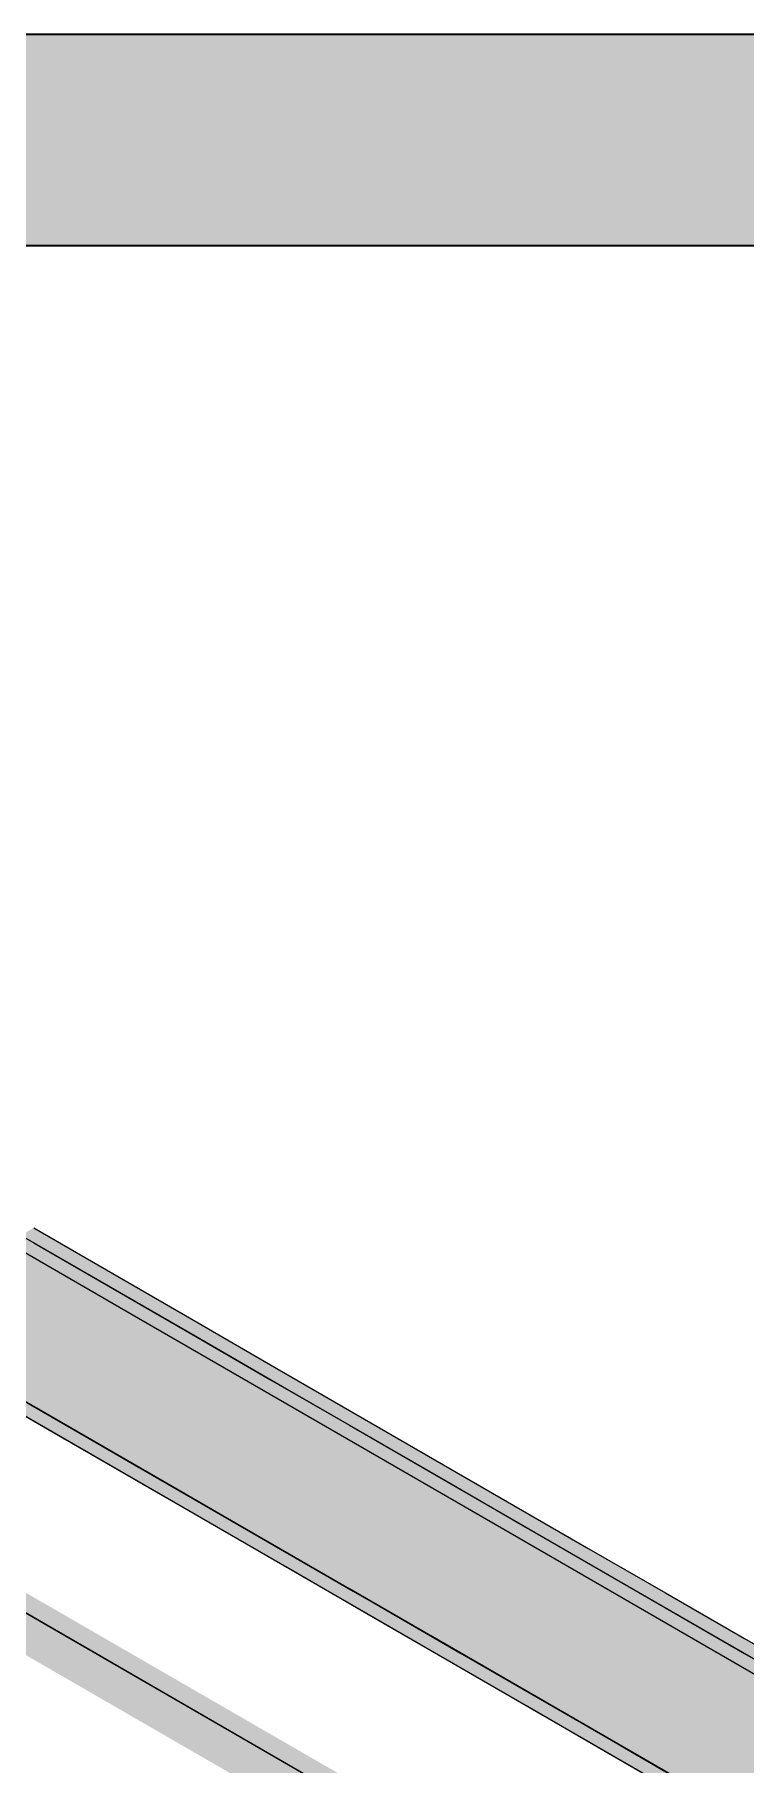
# Model space of a CAD drawing. Header units: metres. Extents: x 349021 to 349543, y 9281040 to 9281959.
# Drawn here: x 349207.476 to 349207.78, y 9281042.422 to 9281043.16 of the extents above; entities that cross this region are included whole.
import ezdxf

# ---------------------------------------------------------------- set-up
doc = ezdxf.new("R2010")
doc.units = ezdxf.units.M
doc.header["$LTSCALE"] = 0.25
for name, color, linetype, lineweight in [('ISO-3D', 7, 'CONTINUOUS', 13), ('ISO-3D-ARISTAS', 250, 'CONTINUOUS', 13), ('PANEL-FONDO', 5, 'CONTINUOUS', 13)]:
    doc.layers.add(name, color=color, linetype=linetype, lineweight=lineweight)
doc.layers.add('PANEL', color=5, linetype='CONTINUOUS', lineweight=35, true_color=0x1f4e79)

msp = doc.modelspace()

# ---------------------------------------------------------------- linework, layer by layer
at = {"layer": 'ISO-3D', "true_color": 0x262a30}
for points in [[(349207.48091, 9281042.6035), (349207.44659, 9281042.62331), (349207.48091, 9281042.6416), (349207.44659, 9281042.66141)], [(349207.50967, 9281042.62499), (349207.47593, 9281042.64447), (349207.50967, 9281042.63134), (349207.47593, 9281042.65082)], [(349207.50967, 9281042.59006), (349207.47593, 9281042.60954), (349207.50967, 9281042.62499), (349207.47593, 9281042.64447)], [(349207.51522, 9281042.58368), (349207.48091, 9281042.6035), (349207.51522, 9281042.62178), (349207.48091, 9281042.6416)], [(349207.54341, 9281042.60551), (349207.50967, 9281042.62499), (349207.54341, 9281042.61186), (349207.50967, 9281042.63134)], [(349207.48091, 9281042.5654), (349207.44659, 9281042.58521), (349207.48091, 9281042.6035), (349207.44659, 9281042.62331)], [(349207.54341, 9281042.57059), (349207.50967, 9281042.59006), (349207.54341, 9281042.60551), (349207.50967, 9281042.62499)], [(349207.54954, 9281042.56387), (349207.51522, 9281042.58368), (349207.54954, 9281042.60197), (349207.51522, 9281042.62178)], [(349207.50967, 9281042.55514), (349207.47593, 9281042.57462), (349207.50967, 9281042.59006), (349207.47593, 9281042.60954)], [(349207.57714, 9281042.58603), (349207.54341, 9281042.60551), (349207.57714, 9281042.59238), (349207.54341, 9281042.61186)], [(349207.51522, 9281042.54558), (349207.48091, 9281042.5654), (349207.51522, 9281042.58368), (349207.48091, 9281042.6035)], [(349207.57714, 9281042.55111), (349207.54341, 9281042.57059), (349207.57714, 9281042.58603), (349207.54341, 9281042.60551)], [(349207.58386, 9281042.54406), (349207.54954, 9281042.56387), (349207.58386, 9281042.58216), (349207.54954, 9281042.60197)], [(349207.47742, 9281042.56741), (349207.44368, 9281042.58689), (349207.47742, 9281042.57376), (349207.44368, 9281042.59324)], [(349207.54341, 9281042.53566), (349207.50967, 9281042.55514), (349207.54341, 9281042.57059), (349207.50967, 9281042.59006)], [(349207.61088, 9281042.56656), (349207.57714, 9281042.58603), (349207.61088, 9281042.57291), (349207.57714, 9281042.59238)], [(349207.54954, 9281042.52577), (349207.51522, 9281042.54558), (349207.54954, 9281042.56387), (349207.51522, 9281042.58368)], [(349207.61088, 9281042.53163), (349207.57714, 9281042.55111), (349207.61088, 9281042.56656), (349207.57714, 9281042.58603)], [(349207.61818, 9281042.52424), (349207.58386, 9281042.54406), (349207.61818, 9281042.56234), (349207.58386, 9281042.58216)], [(349207.51115, 9281042.54793), (349207.47742, 9281042.56741), (349207.51115, 9281042.55428), (349207.47742, 9281042.57376)], [(349207.64461, 9281042.54708), (349207.61088, 9281042.56656), (349207.64461, 9281042.55343), (349207.61088, 9281042.57291)], [(349207.57714, 9281042.51618), (349207.54341, 9281042.53566), (349207.57714, 9281042.55111), (349207.54341, 9281042.57059)], [(349207.64461, 9281042.51215), (349207.61088, 9281042.53163), (349207.64461, 9281042.54708), (349207.61088, 9281042.56656)], [(349207.58386, 9281042.50596), (349207.54954, 9281042.52577), (349207.58386, 9281042.54406), (349207.54954, 9281042.56387)], [(349207.65249, 9281042.50443), (349207.61818, 9281042.52424), (349207.65249, 9281042.54253), (349207.61818, 9281042.56234)], [(349207.54489, 9281042.52846), (349207.51115, 9281042.54793), (349207.54489, 9281042.53481), (349207.51115, 9281042.55428)], [(349207.61088, 9281042.49671), (349207.57714, 9281042.51618), (349207.61088, 9281042.53163), (349207.57714, 9281042.55111)], [(349207.67835, 9281042.5276), (349207.64461, 9281042.54708), (349207.67835, 9281042.53395), (349207.64461, 9281042.55343)], [(349207.61818, 9281042.48614), (349207.58386, 9281042.50596), (349207.61818, 9281042.52424), (349207.58386, 9281042.54406)], [(349207.67835, 9281042.49268), (349207.64461, 9281042.51215), (349207.67835, 9281042.5276), (349207.64461, 9281042.54708)], [(349207.68681, 9281042.48462), (349207.65249, 9281042.50443), (349207.68681, 9281042.52272), (349207.65249, 9281042.54253)], [(349207.57862, 9281042.50898), (349207.54489, 9281042.52846), (349207.57862, 9281042.51533), (349207.54489, 9281042.53481)], [(349207.64461, 9281042.47723), (349207.61088, 9281042.49671), (349207.64461, 9281042.51215), (349207.61088, 9281042.53163)], [(349207.71209, 9281042.50812), (349207.67835, 9281042.5276), (349207.71209, 9281042.51447), (349207.67835, 9281042.53395)], [(349207.71209, 9281042.4732), (349207.67835, 9281042.49268), (349207.71209, 9281042.50812), (349207.67835, 9281042.5276)], [(349207.65249, 9281042.46633), (349207.61818, 9281042.48614), (349207.65249, 9281042.50443), (349207.61818, 9281042.52424)], [(349207.72113, 9281042.4648), (349207.68681, 9281042.48462), (349207.72113, 9281042.5029), (349207.68681, 9281042.52272)], [(349207.61236, 9281042.4895), (349207.57862, 9281042.50898), (349207.61236, 9281042.49585), (349207.57862, 9281042.51533)], [(349207.74582, 9281042.48865), (349207.71209, 9281042.50812), (349207.74582, 9281042.495), (349207.71209, 9281042.51447)], [(349207.67835, 9281042.45775), (349207.64461, 9281042.47723), (349207.67835, 9281042.49268), (349207.64461, 9281042.51215)], [(349207.74582, 9281042.45372), (349207.71209, 9281042.4732), (349207.74582, 9281042.48865), (349207.71209, 9281042.50812)], [(349207.68681, 9281042.44652), (349207.65249, 9281042.46633), (349207.68681, 9281042.48462), (349207.65249, 9281042.50443)], [(349207.75545, 9281042.44499), (349207.72113, 9281042.4648), (349207.75545, 9281042.48309), (349207.72113, 9281042.5029)], [(349207.64609, 9281042.47002), (349207.61236, 9281042.4895), (349207.64609, 9281042.47637), (349207.61236, 9281042.49585)], [(349207.71209, 9281042.43827), (349207.67835, 9281042.45775), (349207.71209, 9281042.4732), (349207.67835, 9281042.49268)], [(349207.77956, 9281042.46917), (349207.74582, 9281042.48865), (349207.77956, 9281042.47552), (349207.74582, 9281042.495)], [(349207.72113, 9281042.4267), (349207.68681, 9281042.44652), (349207.72113, 9281042.4648), (349207.68681, 9281042.48462)], [(349207.77956, 9281042.43424), (349207.74582, 9281042.45372), (349207.77956, 9281042.46917), (349207.74582, 9281042.48865)], [(349207.78976, 9281042.42518), (349207.75545, 9281042.44499), (349207.78976, 9281042.46328), (349207.75545, 9281042.48309)], [(349207.67983, 9281042.45055), (349207.64609, 9281042.47002), (349207.67983, 9281042.4569), (349207.64609, 9281042.47637)], [(349207.74582, 9281042.4188), (349207.71209, 9281042.43827), (349207.74582, 9281042.45372), (349207.71209, 9281042.4732)], [(349207.81329, 9281042.44969), (349207.77956, 9281042.46917), (349207.81329, 9281042.45604), (349207.77956, 9281042.47552)], [(349207.81329, 9281042.41477), (349207.77956, 9281042.43424), (349207.81329, 9281042.44969), (349207.77956, 9281042.46917)], [(349207.75545, 9281042.40689), (349207.72113, 9281042.4267), (349207.75545, 9281042.44499), (349207.72113, 9281042.4648)], [(349207.71357, 9281042.43107), (349207.67983, 9281042.45055), (349207.71357, 9281042.43742), (349207.67983, 9281042.4569)], [(349207.77956, 9281042.39932), (349207.74582, 9281042.4188), (349207.77956, 9281042.43424), (349207.74582, 9281042.45372)], [(349207.78976, 9281042.38708), (349207.75545, 9281042.40689), (349207.78976, 9281042.42518), (349207.75545, 9281042.44499)], [(349207.7473, 9281042.41159), (349207.71357, 9281042.43107), (349207.7473, 9281042.41794), (349207.71357, 9281042.43742)], [(349207.81329, 9281042.37984), (349207.77956, 9281042.39932), (349207.81329, 9281042.41477), (349207.77956, 9281042.43424)]]:
    msp.add_solid(points, dxfattribs=at)
at = {"layer": 'ISO-3D', "true_color": 0x2b2e35}
for points in [[(349207.50417, 9281042.62816), (349207.47393, 9281042.6107), (349207.47044, 9281042.64764), (349207.44019, 9281042.63018)], [(349207.50967, 9281042.63134), (349207.50417, 9281042.62816), (349207.47593, 9281042.65082), (349207.47044, 9281042.64764)], [(349207.50967, 9281042.62499), (349207.47667, 9281042.60594), (349207.47593, 9281042.64447), (349207.44294, 9281042.62542)], [(349207.54341, 9281042.61186), (349207.53791, 9281042.60869), (349207.50967, 9281042.63134), (349207.50417, 9281042.62816)], [(349207.47667, 9281042.60594), (349207.44368, 9281042.58689), (349207.44294, 9281042.62542), (349207.40994, 9281042.60637)], [(349207.53791, 9281042.60869), (349207.50766, 9281042.59122), (349207.50417, 9281042.62816), (349207.47393, 9281042.6107)], [(349207.54341, 9281042.60551), (349207.51041, 9281042.58646), (349207.50967, 9281042.62499), (349207.47667, 9281042.60594)], [(349207.50766, 9281042.59122), (349207.47742, 9281042.57376), (349207.47393, 9281042.6107), (349207.44368, 9281042.59324)], [(349207.57164, 9281042.58921), (349207.5414, 9281042.57175), (349207.53791, 9281042.60869), (349207.50766, 9281042.59122)], [(349207.57714, 9281042.59238), (349207.57164, 9281042.58921), (349207.54341, 9281042.61186), (349207.53791, 9281042.60869)], [(349207.51041, 9281042.58646), (349207.47742, 9281042.56741), (349207.47667, 9281042.60594), (349207.44368, 9281042.58689)], [(349207.57714, 9281042.58603), (349207.54415, 9281042.56698), (349207.54341, 9281042.60551), (349207.51041, 9281042.58646)], [(349207.4864, 9281042.56857), (349207.48091, 9281042.5654), (349207.45209, 9281042.58838), (349207.44659, 9281042.58521)], [(349207.5414, 9281042.57175), (349207.51115, 9281042.55428), (349207.50766, 9281042.59122), (349207.47742, 9281042.57376)], [(349207.54415, 9281042.56698), (349207.51115, 9281042.54793), (349207.51041, 9281042.58646), (349207.47742, 9281042.56741)], [(349207.60538, 9281042.56973), (349207.57513, 9281042.55227), (349207.57164, 9281042.58921), (349207.5414, 9281042.57175)], [(349207.61088, 9281042.57291), (349207.60538, 9281042.56973), (349207.57714, 9281042.59238), (349207.57164, 9281042.58921)], [(349207.61088, 9281042.56656), (349207.57788, 9281042.54751), (349207.57714, 9281042.58603), (349207.54415, 9281042.56698)], [(349207.57513, 9281042.55227), (349207.54489, 9281042.53481), (349207.5414, 9281042.57175), (349207.51115, 9281042.55428)], [(349207.64461, 9281042.55343), (349207.63911, 9281042.55025), (349207.61088, 9281042.57291), (349207.60538, 9281042.56973)], [(349207.52072, 9281042.54876), (349207.51522, 9281042.54558), (349207.4864, 9281042.56857), (349207.48091, 9281042.5654)], [(349207.57788, 9281042.54751), (349207.54489, 9281042.52846), (349207.54415, 9281042.56698), (349207.51115, 9281042.54793)], [(349207.63911, 9281042.55025), (349207.60887, 9281042.53279), (349207.60538, 9281042.56973), (349207.57513, 9281042.55227)], [(349207.64461, 9281042.54708), (349207.61162, 9281042.52803), (349207.61088, 9281042.56656), (349207.57788, 9281042.54751)], [(349207.60887, 9281042.53279), (349207.57862, 9281042.51533), (349207.57513, 9281042.55227), (349207.54489, 9281042.53481)], [(349207.67285, 9281042.53078), (349207.6426, 9281042.51331), (349207.63911, 9281042.55025), (349207.60887, 9281042.53279)], [(349207.67835, 9281042.53395), (349207.67285, 9281042.53078), (349207.64461, 9281042.55343), (349207.63911, 9281042.55025)], [(349207.55504, 9281042.52894), (349207.54954, 9281042.52577), (349207.52072, 9281042.54876), (349207.51522, 9281042.54558)], [(349207.61162, 9281042.52803), (349207.57862, 9281042.50898), (349207.57788, 9281042.54751), (349207.54489, 9281042.52846)], [(349207.67835, 9281042.5276), (349207.64535, 9281042.50855), (349207.64461, 9281042.54708), (349207.61162, 9281042.52803)], [(349207.58936, 9281042.50913), (349207.58386, 9281042.50596), (349207.55504, 9281042.52894), (349207.54954, 9281042.52577)], [(349207.6426, 9281042.51331), (349207.61236, 9281042.49585), (349207.60887, 9281042.53279), (349207.57862, 9281042.51533)], [(349207.64535, 9281042.50855), (349207.61236, 9281042.4895), (349207.61162, 9281042.52803), (349207.57862, 9281042.50898)], [(349207.70659, 9281042.5113), (349207.67634, 9281042.49384), (349207.67285, 9281042.53078), (349207.6426, 9281042.51331)], [(349207.71209, 9281042.50812), (349207.67909, 9281042.48907), (349207.67835, 9281042.5276), (349207.64535, 9281042.50855)], [(349207.71209, 9281042.51447), (349207.70659, 9281042.5113), (349207.67835, 9281042.53395), (349207.67285, 9281042.53078)], [(349207.67634, 9281042.49384), (349207.64609, 9281042.47637), (349207.6426, 9281042.51331), (349207.61236, 9281042.49585)], [(349207.74582, 9281042.495), (349207.74032, 9281042.49182), (349207.71209, 9281042.51447), (349207.70659, 9281042.5113)], [(349207.62367, 9281042.48932), (349207.61818, 9281042.48614), (349207.58936, 9281042.50913), (349207.58386, 9281042.50596)], [(349207.67909, 9281042.48907), (349207.64609, 9281042.47002), (349207.64535, 9281042.50855), (349207.61236, 9281042.4895)], [(349207.74032, 9281042.49182), (349207.71008, 9281042.47436), (349207.70659, 9281042.5113), (349207.67634, 9281042.49384)], [(349207.74582, 9281042.48865), (349207.71283, 9281042.4696), (349207.71209, 9281042.50812), (349207.67909, 9281042.48907)], [(349207.71008, 9281042.47436), (349207.67983, 9281042.4569), (349207.67634, 9281042.49384), (349207.64609, 9281042.47637)], [(349207.77406, 9281042.47234), (349207.74381, 9281042.45488), (349207.74032, 9281042.49182), (349207.71008, 9281042.47436)], [(349207.77956, 9281042.47552), (349207.77406, 9281042.47234), (349207.74582, 9281042.495), (349207.74032, 9281042.49182)], [(349207.65799, 9281042.4695), (349207.65249, 9281042.46633), (349207.62367, 9281042.48932), (349207.61818, 9281042.48614)], [(349207.71283, 9281042.4696), (349207.67983, 9281042.45055), (349207.67909, 9281042.48907), (349207.64609, 9281042.47002)], [(349207.77956, 9281042.46917), (349207.74656, 9281042.45012), (349207.74582, 9281042.48865), (349207.71283, 9281042.4696)], [(349207.69231, 9281042.44969), (349207.68681, 9281042.44652), (349207.65799, 9281042.4695), (349207.65249, 9281042.46633)], [(349207.74381, 9281042.45488), (349207.71357, 9281042.43742), (349207.71008, 9281042.47436), (349207.67983, 9281042.4569)], [(349207.74656, 9281042.45012), (349207.71357, 9281042.43107), (349207.71283, 9281042.4696), (349207.67983, 9281042.45055)], [(349207.80779, 9281042.45287), (349207.77755, 9281042.4354), (349207.77406, 9281042.47234), (349207.74381, 9281042.45488)], [(349207.81329, 9281042.44969), (349207.7803, 9281042.43064), (349207.77956, 9281042.46917), (349207.74656, 9281042.45012)], [(349207.81329, 9281042.45604), (349207.80779, 9281042.45287), (349207.77956, 9281042.47552), (349207.77406, 9281042.47234)], [(349207.77755, 9281042.4354), (349207.7473, 9281042.41794), (349207.74381, 9281042.45488), (349207.71357, 9281042.43742)], [(349207.72663, 9281042.42988), (349207.72113, 9281042.4267), (349207.69231, 9281042.44969), (349207.68681, 9281042.44652)], [(349207.7803, 9281042.43064), (349207.7473, 9281042.41159), (349207.74656, 9281042.45012), (349207.71357, 9281042.43107)], [(349207.84153, 9281042.43339), (349207.81128, 9281042.41593), (349207.80779, 9281042.45287), (349207.77755, 9281042.4354)], [(349207.81128, 9281042.41593), (349207.78104, 9281042.39846), (349207.77755, 9281042.4354), (349207.7473, 9281042.41794)], [(349207.76094, 9281042.41006), (349207.75545, 9281042.40689), (349207.72663, 9281042.42988), (349207.72113, 9281042.4267)], [(349207.81403, 9281042.41116), (349207.78104, 9281042.39211), (349207.7803, 9281042.43064), (349207.7473, 9281042.41159)]]:
    msp.add_solid(points, dxfattribs=at)
at = {"layer": 'ISO-3D', "true_color": 0x7c4f34}
for points in [[(349207.50805, 9281042.47333), (349207.50295, 9281042.47039), (349207.42544, 9281042.52102), (349207.42034, 9281042.51808)], [(349207.50295, 9281042.45227), (349207.50805, 9281042.45521), (349207.42034, 9281042.49996), (349207.42544, 9281042.5029)], [(349207.59065, 9281042.42564), (349207.58555, 9281042.42269), (349207.50805, 9281042.47333), (349207.50295, 9281042.47039)], [(349207.58555, 9281042.40458), (349207.59065, 9281042.40752), (349207.50295, 9281042.45227), (349207.50805, 9281042.45521)], [(349207.67326, 9281042.37794), (349207.66816, 9281042.375), (349207.59065, 9281042.42564), (349207.58555, 9281042.42269)]]:
    msp.add_solid(points, dxfattribs=at)
at = {"layer": 'ISO-3D', "true_color": 0x603d28}
for points in [[(349207.51217, 9281042.47225), (349207.50805, 9281042.47333), (349207.42956, 9281042.51994), (349207.42544, 9281042.52102)], [(349207.51374, 9281042.46756), (349207.51217, 9281042.47225), (349207.43114, 9281042.51525), (349207.42956, 9281042.51994)], [(349207.49725, 9281042.45804), (349207.49882, 9281042.45335), (349207.41464, 9281042.50573), (349207.41622, 9281042.50104)], [(349207.49882, 9281042.45335), (349207.50295, 9281042.45227), (349207.41622, 9281042.50104), (349207.42034, 9281042.49996)], [(349207.59477, 9281042.42456), (349207.59065, 9281042.42564), (349207.51217, 9281042.47225), (349207.50805, 9281042.47333)], [(349207.59635, 9281042.41987), (349207.59477, 9281042.42456), (349207.51374, 9281042.46756), (349207.51217, 9281042.47225)], [(349207.57985, 9281042.41034), (349207.58143, 9281042.40565), (349207.49725, 9281042.45804), (349207.49882, 9281042.45335)], [(349207.58143, 9281042.40565), (349207.58555, 9281042.40458), (349207.49882, 9281042.45335), (349207.50295, 9281042.45227)], [(349207.67738, 9281042.37687), (349207.67326, 9281042.37794), (349207.59477, 9281042.42456), (349207.59065, 9281042.42564)], [(349207.67896, 9281042.37218), (349207.67738, 9281042.37687), (349207.59635, 9281042.41987), (349207.59477, 9281042.42456)]]:
    msp.add_solid(points, dxfattribs=at)
at = {"layer": 'ISO-3D', "true_color": 0x865538}
for points in [[(349207.50295, 9281042.47039), (349207.49882, 9281042.46454), (349207.42034, 9281042.51808), (349207.41622, 9281042.51224)], [(349207.50805, 9281042.45521), (349207.51217, 9281042.46105), (349207.42544, 9281042.5029), (349207.42956, 9281042.50874)], [(349207.58555, 9281042.42269), (349207.58143, 9281042.41685), (349207.50295, 9281042.47039), (349207.49882, 9281042.46454)], [(349207.59065, 9281042.40752), (349207.59477, 9281042.41336), (349207.50805, 9281042.45521), (349207.51217, 9281042.46105)], [(349207.66816, 9281042.375), (349207.66403, 9281042.36916), (349207.58555, 9281042.42269), (349207.58143, 9281042.41685)]]:
    msp.add_solid(points, dxfattribs=at)
at = {"layer": 'ISO-3D', "true_color": 0x7b4f34}
for points in [[(349207.51217, 9281042.46105), (349207.51374, 9281042.46756), (349207.42956, 9281042.50874), (349207.43114, 9281042.51525)], [(349207.49882, 9281042.46454), (349207.49725, 9281042.45804), (349207.41622, 9281042.51224), (349207.41464, 9281042.50573)], [(349207.58143, 9281042.41685), (349207.57985, 9281042.41034), (349207.49882, 9281042.46454), (349207.49725, 9281042.45804)], [(349207.59477, 9281042.41336), (349207.59635, 9281042.41987), (349207.51217, 9281042.46105), (349207.51374, 9281042.46756)]]:
    msp.add_solid(points, dxfattribs=at)
at = {"layer": 'ISO-3D-ARISTAS', "color": 250}
for p, q in [((349207.43405, 9281042.6623), (349207.52065, 9281042.6123)), ((349207.43405, 9281042.6623), (349207.52065, 9281042.6123)), ((349207.44659, 9281042.66141), (349207.48091, 9281042.6416)), ((349207.47593, 9281042.65082), (349207.50967, 9281042.63134)), ((349207.47593, 9281042.65082), (349207.50967, 9281042.63134)), ((349207.47593, 9281042.64447), (349207.50967, 9281042.62499)), ((349207.48091, 9281042.6416), (349207.51522, 9281042.62178)), ((349207.50967, 9281042.63134), (349207.54341, 9281042.61186)), ((349207.50967, 9281042.63134), (349207.54341, 9281042.61186)), ((349207.50967, 9281042.62499), (349207.54341, 9281042.60551)), ((349207.51522, 9281042.62178), (349207.54954, 9281042.60197)), ((349207.52065, 9281042.6123), (349207.68952, 9281042.5148)), ((349207.52065, 9281042.6123), (349207.68952, 9281042.5148)), ((349207.54341, 9281042.61186), (349207.57714, 9281042.59238)), ((349207.54341, 9281042.61186), (349207.57714, 9281042.59238)), ((349207.54341, 9281042.60551), (349207.57714, 9281042.58603)), ((349207.54954, 9281042.60197), (349207.58386, 9281042.58216)), ((349207.47742, 9281042.57376), (349207.44368, 9281042.59324)), ((349207.44368, 9281042.59324), (349207.47742, 9281042.57376)), ((349207.47742, 9281042.56741), (349207.44368, 9281042.58689)), ((349207.47742, 9281042.56741), (349207.44368, 9281042.58689)), ((349207.45209, 9281042.58838), (349207.4864, 9281042.56857)), ((349207.57714, 9281042.59238), (349207.61088, 9281042.57291)), ((349207.57714, 9281042.59238), (349207.61088, 9281042.57291)), ((349207.48091, 9281042.5654), (349207.44659, 9281042.58521)), ((349207.48091, 9281042.5654), (349207.44659, 9281042.58521)), ((349207.57714, 9281042.58603), (349207.61088, 9281042.56656)), ((349207.58386, 9281042.58216), (349207.61818, 9281042.56234)), ((349207.50967, 9281042.55514), (349207.47593, 9281042.57462)), ((349207.51115, 9281042.55428), (349207.47742, 9281042.57376)), ((349207.47742, 9281042.57376), (349207.51115, 9281042.55428)), ((349207.61088, 9281042.57291), (349207.64461, 9281042.55343)), ((349207.61088, 9281042.57291), (349207.64461, 9281042.55343)), ((349207.51115, 9281042.54793), (349207.47742, 9281042.56741)), ((349207.51115, 9281042.54793), (349207.47742, 9281042.56741)), ((349207.51522, 9281042.54558), (349207.48091, 9281042.5654)), ((349207.51522, 9281042.54558), (349207.48091, 9281042.5654)), ((349207.4864, 9281042.56857), (349207.52072, 9281042.54876)), ((349207.61088, 9281042.56656), (349207.64461, 9281042.54708)), ((349207.61818, 9281042.56234), (349207.65249, 9281042.54253)), ((349207.54341, 9281042.53566), (349207.50967, 9281042.55514)), ((349207.54489, 9281042.53481), (349207.51115, 9281042.55428)), ((349207.51115, 9281042.55428), (349207.54489, 9281042.53481)), ((349207.64461, 9281042.55343), (349207.67835, 9281042.53395)), ((349207.64461, 9281042.55343), (349207.67835, 9281042.53395)), ((349207.54489, 9281042.52846), (349207.51115, 9281042.54793)), ((349207.54489, 9281042.52846), (349207.51115, 9281042.54793)), ((349207.54954, 9281042.52577), (349207.51522, 9281042.54558)), ((349207.54954, 9281042.52577), (349207.51522, 9281042.54558)), ((349207.52072, 9281042.54876), (349207.55504, 9281042.52894)), ((349207.64461, 9281042.54708), (349207.67835, 9281042.5276)), ((349207.65249, 9281042.54253), (349207.68681, 9281042.52272)), ((349207.57714, 9281042.51618), (349207.54341, 9281042.53566)), ((349207.57862, 9281042.51533), (349207.54489, 9281042.53481)), ((349207.54489, 9281042.53481), (349207.57862, 9281042.51533)), ((349207.57862, 9281042.50898), (349207.54489, 9281042.52846)), ((349207.57862, 9281042.50898), (349207.54489, 9281042.52846)), ((349207.55504, 9281042.52894), (349207.58936, 9281042.50913)), ((349207.67835, 9281042.53395), (349207.71209, 9281042.51447)), ((349207.67835, 9281042.53395), (349207.71209, 9281042.51447)), ((349207.67835, 9281042.5276), (349207.71209, 9281042.50812)), ((349207.58386, 9281042.50596), (349207.54954, 9281042.52577)), ((349207.58386, 9281042.50596), (349207.54954, 9281042.52577)), ((349207.68681, 9281042.52272), (349207.72113, 9281042.5029)), ((349207.61088, 9281042.49671), (349207.57714, 9281042.51618)), ((349207.61236, 9281042.49585), (349207.57862, 9281042.51533)), ((349207.57862, 9281042.51533), (349207.61236, 9281042.49585)), ((349207.68952, 9281042.5148), (349207.8584, 9281042.4173)), ((349207.68952, 9281042.5148), (349207.8584, 9281042.4173)), ((349207.71209, 9281042.51447), (349207.74582, 9281042.495)), ((349207.71209, 9281042.51447), (349207.74582, 9281042.495)), ((349207.52065, 9281042.45865), (349207.43405, 9281042.50865)), ((349207.61236, 9281042.4895), (349207.57862, 9281042.50898)), ((349207.61236, 9281042.4895), (349207.57862, 9281042.50898)), ((349207.61818, 9281042.48614), (349207.58386, 9281042.50596)), ((349207.61818, 9281042.48614), (349207.58386, 9281042.50596)), ((349207.58936, 9281042.50913), (349207.62367, 9281042.48932)), ((349207.71209, 9281042.50812), (349207.74582, 9281042.48865)), ((349207.44169, 9281042.50424), (349207.60837, 9281042.408)), ((349207.72113, 9281042.5029), (349207.75545, 9281042.48309)), ((349207.64461, 9281042.47723), (349207.61088, 9281042.49671)), ((349207.64609, 9281042.47637), (349207.61236, 9281042.49585)), ((349207.61236, 9281042.49585), (349207.64609, 9281042.47637)), ((349207.74582, 9281042.495), (349207.77956, 9281042.47552)), ((349207.74582, 9281042.495), (349207.77956, 9281042.47552)), ((349207.64609, 9281042.47002), (349207.61236, 9281042.4895)), ((349207.64609, 9281042.47002), (349207.61236, 9281042.4895)), ((349207.65249, 9281042.46633), (349207.61818, 9281042.48614)), ((349207.65249, 9281042.46633), (349207.61818, 9281042.48614)), ((349207.62367, 9281042.48932), (349207.65799, 9281042.4695)), ((349207.74582, 9281042.48865), (349207.77956, 9281042.46917)), ((349207.75545, 9281042.48309), (349207.78976, 9281042.46328)), ((349207.67835, 9281042.45775), (349207.64461, 9281042.47723)), ((349207.67983, 9281042.4569), (349207.64609, 9281042.47637)), ((349207.64609, 9281042.47637), (349207.67983, 9281042.4569)), ((349207.67983, 9281042.45055), (349207.64609, 9281042.47002)), ((349207.67983, 9281042.45055), (349207.64609, 9281042.47002)), ((349207.65799, 9281042.4695), (349207.69231, 9281042.44969)), ((349207.77956, 9281042.47552), (349207.81329, 9281042.45604)), ((349207.77956, 9281042.47552), (349207.81329, 9281042.45604)), ((349207.77956, 9281042.46917), (349207.81329, 9281042.44969)), ((349207.68681, 9281042.44652), (349207.65249, 9281042.46633)), ((349207.68681, 9281042.44652), (349207.65249, 9281042.46633)), ((349207.68952, 9281042.36115), (349207.52065, 9281042.45865)), ((349207.71209, 9281042.43827), (349207.67835, 9281042.45775)), ((349207.71357, 9281042.43742), (349207.67983, 9281042.4569)), ((349207.67983, 9281042.4569), (349207.71357, 9281042.43742)), ((349207.71357, 9281042.43107), (349207.67983, 9281042.45055)), ((349207.71357, 9281042.43107), (349207.67983, 9281042.45055)), ((349207.72113, 9281042.4267), (349207.68681, 9281042.44652)), ((349207.72113, 9281042.4267), (349207.68681, 9281042.44652)), ((349207.69231, 9281042.44969), (349207.72663, 9281042.42988)), ((349207.74582, 9281042.4188), (349207.71209, 9281042.43827)), ((349207.7473, 9281042.41794), (349207.71357, 9281042.43742)), ((349207.71357, 9281042.43742), (349207.7473, 9281042.41794)), ((349207.7473, 9281042.41159), (349207.71357, 9281042.43107)), ((349207.7473, 9281042.41159), (349207.71357, 9281042.43107)), ((349207.75545, 9281042.40689), (349207.72113, 9281042.4267)), ((349207.75545, 9281042.40689), (349207.72113, 9281042.4267)), ((349207.72663, 9281042.42988), (349207.76094, 9281042.41006))]:
    msp.add_line(p, q, dxfattribs=at)
at = {"layer": 'PANEL'}
msp.add_line((349205.28, 9281043.07), (349209.27, 9281043.07), dxfattribs=at)
msp.add_lwpolyline([(349205.28, 9281040.95), (349209.27, 9281040.95), (349209.27, 9281043.16), (349205.28, 9281043.16)], close=True, dxfattribs=at)
at = {"layer": 'PANEL-FONDO', "true_color": 0xebf1f8}
msp.add_solid([(349205.28, 9281043.07), (349209.27, 9281043.07), (349205.28, 9281043.16), (349209.27, 9281043.16)], dxfattribs=at)

doc.saveas('drawing.dxf')
